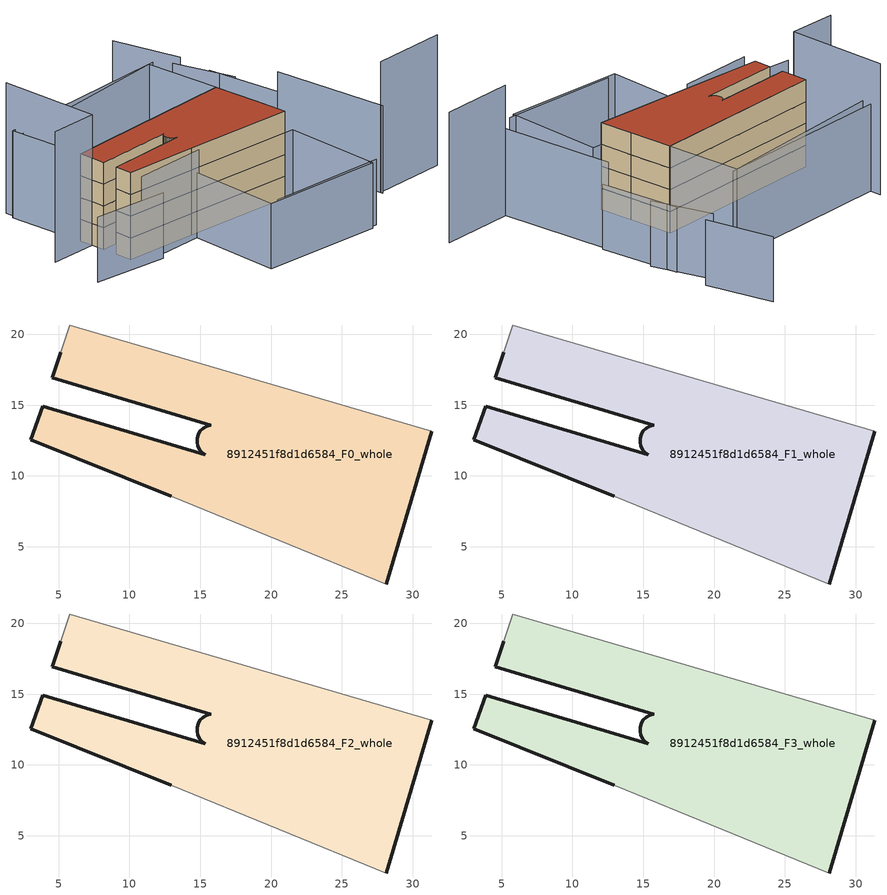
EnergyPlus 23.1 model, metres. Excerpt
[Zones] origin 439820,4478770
8912451f8d1d6584_F0_whole
 floor ground (EU_floor_Construction): 31.33,13.17 29.49,6.98 28.13,2.37 12.94,8.55 3.04,12.55 3.89,14.93 15.36,11.5 15.12,11.69 14.93,11.89 14.82,12.12 14.77,12.36 14.78,12.67 14.86,12.9 14.96,13.17 15.21,13.38 15.46,13.5 15.74,13.57 4.56,16.94 5.14,18.74 5.8,20.66 z0
 wall outside (EU_wall_Construction): 28.13,2.37 29.49,6.98 31.33,13.17 / 5.14,18.74 4.56,16.94 15.74,13.57 15.46,13.5 15.21,13.38 14.96,13.17 14.86,12.9 14.78,12.67 14.77,12.36 14.82,12.12 14.93,11.89 15.12,11.69 15.36,11.5 3.89,14.93 3.04,12.55 12.94,8.55 z0:3
 wall adiabatic (EU_wall_Construction): 12.94,8.55 28.13,2.37 / 31.33,13.17 5.8,20.66 5.14,18.74 z0:3
8912451f8d1d6584_F1_whole
 floor to 8912451f8d1d6584_F0_whole (EU_floor_Construction): 31.33,13.17 29.49,6.98 28.13,2.37 12.94,8.55 3.04,12.55 3.89,14.93 15.36,11.5 15.12,11.69 14.93,11.89 14.82,12.12 14.77,12.36 14.78,12.67 14.86,12.9 14.96,13.17 15.21,13.38 15.46,13.5 15.74,13.57 4.56,16.94 5.14,18.74 5.8,20.66 z3
 wall outside (EU_wall_Construction): 28.13,2.37 29.49,6.98 31.33,13.17 / 5.14,18.74 4.56,16.94 15.74,13.57 15.46,13.5 15.21,13.38 14.96,13.17 14.86,12.9 14.78,12.67 14.77,12.36 14.82,12.12 14.93,11.89 15.12,11.69 15.36,11.5 3.89,14.93 3.04,12.55 12.94,8.55 z3:6
 wall adiabatic (EU_wall_Construction): 12.94,8.55 28.13,2.37 / 31.33,13.17 5.8,20.66 5.14,18.74 z3:6
8912451f8d1d6584_F2_whole
 floor to 8912451f8d1d6584_F1_whole (EU_floor_Construction): 31.33,13.17 29.49,6.98 28.13,2.37 12.94,8.55 3.04,12.55 3.89,14.93 15.36,11.5 15.12,11.69 14.93,11.89 14.82,12.12 14.77,12.36 14.78,12.67 14.86,12.9 14.96,13.17 15.21,13.38 15.46,13.5 15.74,13.57 4.56,16.94 5.14,18.74 5.8,20.66 z6
 wall outside (EU_wall_Construction): 28.13,2.37 29.49,6.98 31.33,13.17 / 5.14,18.74 4.56,16.94 15.74,13.57 15.46,13.5 15.21,13.38 14.96,13.17 14.86,12.9 14.78,12.67 14.77,12.36 14.82,12.12 14.93,11.89 15.12,11.69 15.36,11.5 3.89,14.93 3.04,12.55 12.94,8.55 z6:9
 wall adiabatic (EU_wall_Construction): 12.94,8.55 28.13,2.37 / 31.33,13.17 5.8,20.66 5.14,18.74 z6:9
8912451f8d1d6584_F3_whole
 floor to 8912451f8d1d6584_F2_whole (EU_floor_Construction): 31.33,13.17 29.49,6.98 28.13,2.37 12.94,8.55 3.04,12.55 3.89,14.93 15.36,11.5 15.12,11.69 14.93,11.89 14.82,12.12 14.77,12.36 14.78,12.67 14.86,12.9 14.96,13.17 15.21,13.38 15.46,13.5 15.74,13.57 4.56,16.94 5.14,18.74 5.8,20.66 z9
 wall outside (EU_wall_Construction): 28.13,2.37 29.49,6.98 31.33,13.17 / 5.14,18.74 4.56,16.94 15.74,13.57 15.46,13.5 15.21,13.38 14.96,13.17 14.86,12.9 14.78,12.67 14.77,12.36 14.82,12.12 14.93,11.89 15.12,11.69 15.36,11.5 3.89,14.93 3.04,12.55 12.94,8.55 z9:12
 wall adiabatic (EU_wall_Construction): 12.94,8.55 28.13,2.37 / 31.33,13.17 5.8,20.66 5.14,18.74 z9:12
 roof outside (EU_roof_Construction): 28.13,2.37 29.49,6.98 31.33,13.17 5.8,20.66 5.14,18.74 4.56,16.94 15.74,13.57 15.46,13.5 15.21,13.38 14.96,13.17 14.86,12.9 14.78,12.67 14.77,12.36 14.82,12.12 14.93,11.89 15.12,11.69 15.36,11.5 3.89,14.93 3.04,12.55 12.94,8.55 z12
shading: 34.58,-8.01 45.05,-11.18 / 9.87,32.63 5.14,18.74 / 5.14,18.74 -1.43,20.98 z0:18; 8.98,-5.04 25.23,-11.46 / -4.99,13.59 5.16,9.03 / 39.2,7.35 42.01,18.7 / 41.5,14.95 42.05,23.75 / 44.11,23.62 45.46,33.46 / 12.94,8.55 29.47,1.83 / 29.47,1.83 24.05,-11.48 / 24.05,-11.48 7.52,-4.76 / 7.52,-4.76 12.94,8.55 z0:9; 34.49,-8.35 38.87,7.98 / 2.46,10.76 12.95,7.57 / 35.18,23.52 8.82,29.83 / 31.37,13.15 5.8,20.66 / 5.8,20.66 8.9,31.26 / 8.9,31.26 34.48,23.76 / 34.48,23.76 31.37,13.15 z0:12
[Building]
EU S2 Campaign: North Axis=0; Terrain=City; Solar Distribution=FullExterior
[Site:Location]
Madrid: Latitude=40.5; Longitude=-3.5; Time Zone=1; Elevation=609
[SizingPeriod:WeatherFileDays]
AnnualSizingPeriod: Begin Month=1; Begin Day of Month=1; End Month=12; End Day of Month=31; Day of Week for Start Day=Monday; Use Weather File Daylight Saving Period=No; Use Weather File Rain and Snow Indicators=No
[MATERIAL]
EU_InternalMass_Material: Roughness=MediumRough; Thickness=0.1; Conductivity=1; Density=1800; Specific Heat=900; Thermal Absorptance=0.9; Solar Absorptance=0.7; Visible Absorptance=0.7
[MATERIAL:NOMASS] Roughness=MediumRough; Thermal Absorptance=0.9; Solar Absorptance=0.7; Visible Absorptance=0.7
Name | Thermal Resistance
EU_wall_NoMass | 0.419739
EU_roof_NoMass | 0.352165
EU_floor_NoMass | 0.608284
[CONSTRUCTION]
EU_wall_Construction: EU_wall_NoMass
EU_roof_Construction: EU_roof_NoMass
EU_floor_Construction: EU_floor_NoMass
EU_InternalMass_Construction: EU_InternalMass_Material
[ZONE] Type=1; Multiplier=1; Ceiling Height=autocalculate; Floor Area=autocalculate; Part of Total Floor Area=Yes
Name | Volume
8912451f8d1d6584_F0_whole | 724.209
8912451f8d1d6584_F1_whole; 8912451f8d1d6584_F2_whole; 8912451f8d1d6584_F3_whole | 724.211
[INTERNALMASS] Construction=EU_InternalMass_Construction; Surface Area=230.687
Name | Zone or ZoneList
8912451f8d1d6584_F0_whole_EU_InternalMass | 8912451f8d1d6584_F0_whole
8912451f8d1d6584_F1_whole_EU_InternalMass | 8912451f8d1d6584_F1_whole
8912451f8d1d6584_F2_whole_EU_InternalMass | 8912451f8d1d6584_F2_whole
8912451f8d1d6584_F3_whole_EU_InternalMass | 8912451f8d1d6584_F3_whole
[OTHEREQUIPMENT] Fuel Type=Electricity; Design Level Calculation Method=Watts/Area; Power per Zone Floor Area=1; Fraction Latent=0; Fraction Radiant=0; Fraction Lost=0; Carbon Dioxide Generation Rate=0; EndUse Subcategory=EU_Step8_InternalGains
Name | Zone or ZoneList or Space or SpaceList | Schedule
EU_Step8_InternalGain_8912451f8d1d6584_F0_whole_f000 | 8912451f8d1d6584_F0_whole | EU_Step8_GainSchedule_8912451f8d1d6584_F0_whole_f000
EU_Step8_InternalGain_8912451f8d1d6584_F1_whole_f000 | 8912451f8d1d6584_F1_whole | EU_Step8_GainSchedule_8912451f8d1d6584_F1_whole_f000
EU_Step8_InternalGain_8912451f8d1d6584_F2_whole_f000 | 8912451f8d1d6584_F2_whole | EU_Step8_GainSchedule_8912451f8d1d6584_F2_whole_f000
EU_Step8_InternalGain_8912451f8d1d6584_F3_whole_f000 | 8912451f8d1d6584_F3_whole | EU_Step8_GainSchedule_8912451f8d1d6584_F3_whole_f000
[ZONEVENTILATION:DESIGNFLOWRATE] Schedule=EU_AlwaysOn; Design Flow Rate Calculation Method=AirChanges/Hour; Air Changes per Hour=0.703302; Ventilation Type=Natural; Fan Pressure Rise=0; Fan Total Efficiency=1; Constant Term Coefficient=1; Temperature Term Coefficient=0; Velocity Term Coefficient=0; Velocity Squared Term Coefficient=0; Minimum Indoor Temperature=-100; Maximum Indoor Temperature=100; Delta Temperature=-100; Minimum Outdoor Temperature=-100; Maximum Outdoor Temperature=100; Maximum Wind Speed=40
Name | Zone or ZoneList or Space or SpaceList
EU_ConstantAir_8912451f8d1d6584_F0_whole | 8912451f8d1d6584_F0_whole
EU_ConstantAir_8912451f8d1d6584_F1_whole | 8912451f8d1d6584_F1_whole
EU_ConstantAir_8912451f8d1d6584_F2_whole | 8912451f8d1d6584_F2_whole
EU_ConstantAir_8912451f8d1d6584_F3_whole | 8912451f8d1d6584_F3_whole
[HVACTEMPLATE:THERMOSTAT] Constant Heating Setpoint=20; Constant Cooling Setpoint=50
EU_HeatOnly_8912451f8d1d6584_F0_whole; EU_HeatOnly_8912451f8d1d6584_F1_whole; EU_HeatOnly_8912451f8d1d6584_F2_whole; EU_HeatOnly_8912451f8d1d6584_F3_whole
[HVACTEMPLATE:ZONE:IDEALLOADSAIRSYSTEM] System Availability Schedule=EU_AlwaysOn; Maximum Heating Supply Air Temperature=50; Minimum Cooling Supply Air Temperature=13; Maximum Heating Supply Air Humidity Ratio=0.0156; Minimum Cooling Supply Air Humidity Ratio=0.0077; Heating Limit=NoLimit; Cooling Limit=NoLimit; Heating Availability Schedule=EU_AlwaysOn; Cooling Availability Schedule=EU_CoolingOff; Dehumidification Control Type=ConstantSensibleHeatRatio; Cooling Sensible Heat Ratio=0.7; Dehumidification Setpoint=60; Humidification Control Type=None; Humidification Setpoint=30; Outdoor Air Method=None; Outdoor Air Flow Rate per Person=0.00944; Outdoor Air Flow Rate per Zone Floor Area=0; Outdoor Air Flow Rate per Zone=0; Demand Controlled Ventilation Type=None; Outdoor Air Economizer Type=NoEconomizer; Heat Recovery Type=None; Sensible Heat Recovery Effectiveness=0.7; Latent Heat Recovery Effectiveness=0.65
Name | Template Thermostat
8912451f8d1d6584_F0_whole | EU_HeatOnly_8912451f8d1d6584_F0_whole
8912451f8d1d6584_F1_whole | EU_HeatOnly_8912451f8d1d6584_F1_whole
8912451f8d1d6584_F2_whole | EU_HeatOnly_8912451f8d1d6584_F2_whole
8912451f8d1d6584_F3_whole | EU_HeatOnly_8912451f8d1d6584_F3_whole
[SIZING:ZONE] Zone Cooling Design Supply Air Temperature Input Method=SupplyAirTemperature; Zone Cooling Design Supply Air Temperature=13; Zone Heating Design Supply Air Temperature Input Method=SupplyAirTemperature; Zone Heating Design Supply Air Temperature=50; Zone Cooling Design Supply Air Humidity Ratio=0.008; Zone Heating Design Supply Air Humidity Ratio=0.008; Cooling Design Air Flow Method=DesignDay; Cooling Design Air Flow Rate=0; Cooling Minimum Air Flow per Zone Floor Area=0.000762; Cooling Minimum Air Flow=0; Cooling Minimum Air Flow Fraction=0.2; Heating Design Air Flow Method=DesignDay; Heating Design Air Flow Rate=0; Heating Maximum Air Flow per Zone Floor Area=0.002032; Heating Maximum Air Flow=0.141576; Heating Maximum Air Flow Fraction=0.3; Account for Dedicated Outdoor Air System=No; Dedicated Outdoor Air System Control Strategy=NeutralSupplyAir; Dedicated Outdoor Air Low Setpoint Temperature for Design=autosize; Dedicated Outdoor Air High Setpoint Temperature for Design=autosize; Zone Load Sizing Method=Sensible Load Only No Latent Load; Zone Latent Cooling Design Supply Air Humidity Ratio Input Method=HumidityRatioDifference; Zone Cooling Design Supply Air Humidity Ratio Difference=0.005; Zone Latent Heating Design Supply Air Humidity Ratio Input Method=HumidityRatioDifference; Zone Humidification Design Supply Air Humidity Ratio Difference=0.005
8912451f8d1d6584_F0_whole; 8912451f8d1d6584_F1_whole; 8912451f8d1d6584_F2_whole; 8912451f8d1d6584_F3_whole
[SCHEDULE:CONSTANT]
Name | Hourly Value
EU_AlwaysOn | 1
EU_CoolingOff | 0
[SCHEDULE:FILE] Column Number=1; Rows to Skip at Top=0; Number of Hours of Data=8760; Column Separator=Comma; Interpolate to Timestep=No; Minutes per Item=60; Adjust Schedule for Daylight Savings=Yes
Name | File
EU_Step8_GainSchedule_8912451f8d1d6584_F0_whole_f000 | ../../schedules/8912451f8d1d6584/8912451f8d1d6584_F0_whole_f000_gain.csv
EU_Step8_GainSchedule_8912451f8d1d6584_F1_whole_f000 | ../../schedules/8912451f8d1d6584/8912451f8d1d6584_F1_whole_f000_gain.csv
EU_Step8_GainSchedule_8912451f8d1d6584_F2_whole_f000 | ../../schedules/8912451f8d1d6584/8912451f8d1d6584_F2_whole_f000_gain.csv
EU_Step8_GainSchedule_8912451f8d1d6584_F3_whole_f000 | ../../schedules/8912451f8d1d6584/8912451f8d1d6584_F3_whole_f000_gain.csv
